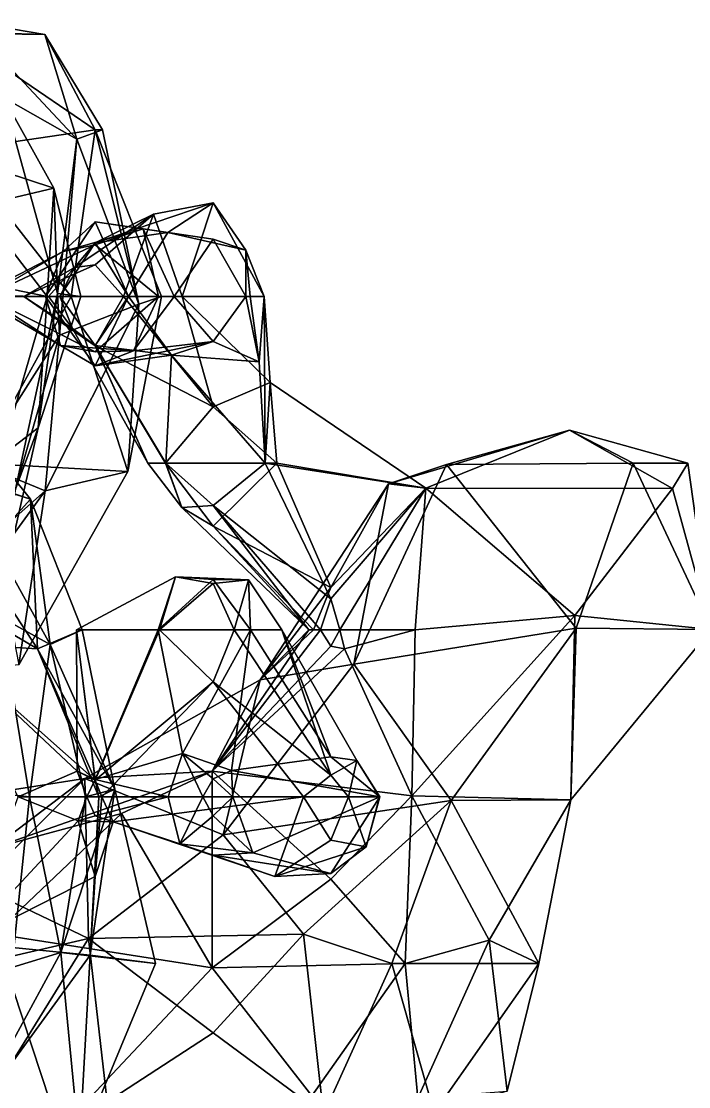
# Model space of a CAD drawing. Extents: x 290095 to 295679, y 4553756 to 4561441.
# Drawn here: x 291777.2 to 291848.5, y 4554154.2 to 4554268 of the extents above; entities that cross this region are included whole.
import ezdxf

# ---------------------------------------------------------------- set-up
doc = ezdxf.new("R2010")
doc.units = 0
doc.layers.add('Au_ppm_Pref_-_0_5', color=7, linetype='CONTINUOUS')

msp = doc.modelspace()

# ---------------------------------------------------------------- linework, layer by layer
at = {"layer": 'Au_ppm_Pref_-_0_5'}
for points in [[(291759.66, 4554267.19, 1787.76), (291779.72, 4554266.62, 1787.74), (291771.34, 4554268.03, 1794.1)], [(291775.31, 4554259.9, 1800.48), (291771.34, 4554268.03, 1794.1), (291783.14, 4554255.43, 1793.65)], [(291783.14, 4554255.43, 1793.65), (291771.34, 4554268.03, 1794.1), (291779.72, 4554266.62, 1787.74)], [(291779.72, 4554266.62, 1787.74), (291759.66, 4554267.19, 1787.76), (291769.92, 4554266.77, 1783.07)], [(291785.12, 4554256.43, 1781.8), (291779.72, 4554266.62, 1787.74), (291769.92, 4554266.77, 1783.07)], [(291785.12, 4554256.43, 1781.8), (291769.92, 4554266.77, 1783.07), (291770.3, 4554254.25, 1776.52)], [(291785.12, 4554256.43, 1781.8), (291785.89, 4554256.43, 1787.74), (291779.72, 4554266.62, 1787.74)], [(291783.14, 4554255.43, 1793.65), (291779.72, 4554266.62, 1787.74), (291785.89, 4554256.43, 1787.74)], [(291780.71, 4554250.2, 1805.55), (291759.55, 4554257.16, 1805.72), (291775.31, 4554259.9, 1800.48)], [(291781.08, 4554238.93, 1799.67), (291780.71, 4554250.2, 1805.55), (291775.31, 4554259.9, 1800.48)], [(291781.08, 4554238.93, 1799.67), (291775.31, 4554259.9, 1800.48), (291783.14, 4554255.43, 1793.65)], [(291780.71, 4554250.2, 1805.55), (291772.52, 4554248.26, 1808.77), (291759.55, 4554257.16, 1805.72)], [(291785.12, 4554256.43, 1781.8), (291770.3, 4554254.25, 1776.52), (291782.54, 4554238.61, 1777.07)], [(291785.12, 4554256.43, 1781.8), (291782.54, 4554238.61, 1777.07), (291792.21, 4554238.61, 1781.8)], [(291783.14, 4554255.43, 1793.65), (291785.89, 4554256.43, 1787.74), (291789.77, 4554237.8, 1788.05)], [(291785.12, 4554256.43, 1781.8), (291792.21, 4554238.61, 1781.8), (291789.77, 4554237.8, 1788.05)], [(291785.12, 4554256.43, 1781.8), (291789.77, 4554237.8, 1788.05), (291785.89, 4554256.43, 1787.74)], [(291783.14, 4554255.43, 1793.65), (291781.29, 4554234.47, 1793.68), (291781.08, 4554238.93, 1799.67)], [(291789.77, 4554237.8, 1788.05), (291781.29, 4554234.47, 1793.68), (291783.14, 4554255.43, 1793.65)], [(291762.02, 4554238.76, 1773.79), (291782.54, 4554238.61, 1777.07), (291770.3, 4554254.25, 1776.52)], [(291780.71, 4554250.2, 1805.55), (291779.97, 4554238.61, 1809.07), (291772.52, 4554248.26, 1808.77)], [(291780.71, 4554250.2, 1805.55), (291783.59, 4554238.61, 1805.55), (291779.97, 4554238.61, 1809.07)], [(291783.59, 4554238.61, 1805.55), (291780.71, 4554250.2, 1805.55), (291781.08, 4554238.93, 1799.67)], [(291772.52, 4554248.26, 1808.77), (291779.97, 4554238.61, 1809.07), (291762.63, 4554242.18, 1812.23)], [(291785.12, 4554244.36, 1880.85), (291792.88, 4554245.46, 1876.83), (291797.72, 4554248.63, 1880.16)], [(291785.12, 4554244.36, 1880.85), (291797.72, 4554248.63, 1880.16), (291791.35, 4554247.43, 1882.77)], [(291794.41, 4554238.61, 1882.77), (291791.35, 4554247.43, 1882.77), (291797.72, 4554248.63, 1880.16)], [(291792.88, 4554245.46, 1876.83), (291801.23, 4554243.58, 1876.83), (291797.72, 4554248.63, 1880.16)], [(291794.41, 4554238.61, 1882.77), (291797.72, 4554248.63, 1880.16), (291803.18, 4554238.61, 1879.4)], [(291803.18, 4554238.61, 1879.4), (291797.72, 4554248.63, 1880.16), (291801.23, 4554243.58, 1876.83)], [(291782.92, 4554241.72, 1882.77), (291791.35, 4554247.43, 1882.77), (291785.12, 4554242, 1883.9)], [(291791.35, 4554247.43, 1882.77), (291782.92, 4554241.72, 1882.77), (291785.12, 4554244.36, 1880.85)], [(291788.15, 4554238.61, 1884.2), (291785.12, 4554242, 1883.9), (291791.35, 4554247.43, 1882.77)], [(291788.15, 4554238.61, 1884.2), (291791.35, 4554247.43, 1882.77), (291794.41, 4554238.61, 1882.77)], [(291788.67, 4554238.61, 1876.83), (291779.79, 4554238.61, 1873.4), (291785.12, 4554246.61, 1873.55)], [(291785.12, 4554246.61, 1873.55), (291779.79, 4554238.61, 1873.4), (291781.7, 4554243.44, 1870.89)], [(291785.12, 4554246.61, 1873.55), (291781.7, 4554243.44, 1870.89), (291790.24, 4554245.86, 1870.89)], [(291797.72, 4554244.75, 1874.78), (291792.88, 4554245.46, 1876.83), (291785.12, 4554246.61, 1873.55)], [(291797.72, 4554244.75, 1874.78), (291785.12, 4554246.61, 1873.55), (291790.24, 4554245.86, 1870.89)], [(291788.67, 4554238.61, 1876.83), (291785.12, 4554246.61, 1873.55), (291792.88, 4554245.46, 1876.83)], [(291790.24, 4554245.86, 1870.89), (291781.7, 4554243.44, 1870.89), (291785.12, 4554244.13, 1869.05)], [(291791.89, 4554238.61, 1867.69), (291790.24, 4554245.86, 1870.89), (291785.12, 4554244.13, 1869.05)], [(291785.12, 4554244.36, 1880.85), (291788.67, 4554238.61, 1876.83), (291792.88, 4554245.46, 1876.83)], [(291791.89, 4554238.61, 1867.69), (291793.56, 4554238.61, 1870.89), (291790.24, 4554245.86, 1870.89)], [(291797.72, 4554244.75, 1874.78), (291790.24, 4554245.86, 1870.89), (291793.56, 4554238.61, 1870.89)], [(291801.23, 4554243.58, 1876.83), (291792.88, 4554245.46, 1876.83), (291797.72, 4554244.75, 1874.78)], [(291791.89, 4554238.61, 1867.69), (291785.12, 4554244.13, 1869.05), (291773.32, 4554238.61, 1865.33)], [(291773.32, 4554238.61, 1865.33), (291785.12, 4554244.13, 1869.05), (291781.7, 4554243.44, 1870.89)], [(291782.92, 4554241.72, 1882.77), (291781.34, 4554238.61, 1880.99), (291785.12, 4554244.36, 1880.85)], [(291785.12, 4554244.36, 1880.85), (291781.34, 4554238.61, 1880.99), (291788.67, 4554238.61, 1876.83)], [(291797.72, 4554244.75, 1874.78), (291793.56, 4554238.61, 1870.89), (291801.22, 4554238.61, 1875.17)], [(291801.23, 4554243.58, 1876.83), (291797.72, 4554244.75, 1874.78), (291801.22, 4554238.61, 1875.17)], [(291772.4, 4554238.61, 1870.89), (291781.7, 4554243.44, 1870.89), (291779.79, 4554238.61, 1873.4)], [(291772.4, 4554238.61, 1870.89), (291773.32, 4554238.61, 1865.33), (291781.7, 4554243.44, 1870.89)], [(291801.67, 4554238.61, 1876.83), (291801.23, 4554243.58, 1876.83), (291801.22, 4554238.61, 1875.17)], [(291803.18, 4554238.61, 1879.4), (291801.23, 4554243.58, 1876.83), (291801.67, 4554238.61, 1876.83)], [(291779.97, 4554238.61, 1809.07), (291775.04, 4554221.53, 1811.67), (291762.63, 4554242.18, 1812.23)], [(291788.15, 4554238.61, 1884.2), (291777.5, 4554238.61, 1886.36), (291785.12, 4554242, 1883.9)], [(291782.92, 4554241.72, 1882.77), (291785.12, 4554242, 1883.9), (291777.5, 4554238.61, 1886.36)], [(291780.14, 4554238.61, 1882.77), (291782.92, 4554241.72, 1882.77), (291777.5, 4554238.61, 1886.36)], [(291782.92, 4554241.72, 1882.77), (291780.14, 4554238.61, 1882.77), (291781.34, 4554238.61, 1880.99)], [(291782.54, 4554238.61, 1777.07), (291762.02, 4554238.76, 1773.79), (291772.7, 4554220.79, 1775.78)], [(291781.41, 4554233.38, 1870.89), (291772.4, 4554238.61, 1870.89), (291779.79, 4554238.61, 1873.4)], [(291781.41, 4554233.38, 1870.89), (291773.32, 4554238.61, 1865.33), (291772.4, 4554238.61, 1870.89)], [(291788.59, 4554219.91, 1781.5), (291782.54, 4554238.61, 1777.07), (291772.7, 4554220.79, 1775.78)], [(291791.89, 4554238.61, 1867.69), (291773.32, 4554238.61, 1865.33), (291785.12, 4554232.71, 1868.92)], [(291781.41, 4554233.38, 1870.89), (291785.12, 4554232.71, 1868.92), (291773.32, 4554238.61, 1865.33)], [(291779.02, 4554224.58, 1805.55), (291775.04, 4554221.53, 1811.67), (291779.97, 4554238.61, 1809.07)], [(291776.6, 4554218.02, 1799.29), (291779.02, 4554224.58, 1805.55), (291781.08, 4554238.93, 1799.67)], [(291781.08, 4554238.93, 1799.67), (291781.29, 4554234.47, 1793.68), (291776.6, 4554218.02, 1799.29)], [(291788.15, 4554238.61, 1884.2), (291785.12, 4554233.35, 1884.52), (291777.5, 4554238.61, 1886.36)], [(291782.7, 4554235.19, 1882.77), (291780.14, 4554238.61, 1882.77), (291777.5, 4554238.61, 1886.36)], [(291782.7, 4554235.19, 1882.77), (291777.5, 4554238.61, 1886.36), (291785.12, 4554233.35, 1884.52)], [(291779.02, 4554224.58, 1805.55), (291783.59, 4554238.61, 1805.55), (291781.08, 4554238.93, 1799.67)], [(291779.02, 4554224.58, 1805.55), (291779.97, 4554238.61, 1809.07), (291783.59, 4554238.61, 1805.55)], [(291788.67, 4554238.61, 1876.83), (291785.12, 4554231.22, 1873.35), (291779.79, 4554238.61, 1873.4)], [(291785.12, 4554231.22, 1873.35), (291781.41, 4554233.38, 1870.89), (291779.79, 4554238.61, 1873.4)], [(291780.14, 4554238.61, 1882.77), (291782.7, 4554235.19, 1882.77), (291781.34, 4554238.61, 1880.99)], [(291782.7, 4554235.19, 1882.77), (291785.12, 4554233.38, 1881.02), (291781.34, 4554238.61, 1880.99)], [(291785.12, 4554233.38, 1881.02), (291788.67, 4554238.61, 1876.83), (291781.34, 4554238.61, 1880.99)], [(291782.54, 4554238.61, 1777.07), (291788.59, 4554219.91, 1781.5), (291792.21, 4554238.61, 1781.8)], [(291797.72, 4554226.82, 1884.77), (291785.12, 4554233.35, 1884.52), (291788.15, 4554238.61, 1884.2)], [(291791.89, 4554238.61, 1867.69), (291785.12, 4554232.71, 1868.92), (291789.22, 4554232.81, 1870.89)], [(291785.12, 4554233.38, 1881.02), (291793.28, 4554232.34, 1876.83), (291788.67, 4554238.61, 1876.83)], [(291788.67, 4554238.61, 1876.83), (291793.28, 4554232.34, 1876.83), (291785.12, 4554231.22, 1873.35)], [(291797.72, 4554226.82, 1884.77), (291788.15, 4554238.61, 1884.2), (291794.41, 4554238.61, 1882.77)], [(291788.59, 4554219.91, 1781.5), (291789.77, 4554237.8, 1788.05), (291792.21, 4554238.61, 1781.8)], [(291791.89, 4554238.61, 1867.69), (291789.22, 4554232.81, 1870.89), (291793.56, 4554238.61, 1870.89)], [(291797.72, 4554233.8, 1875.22), (291793.56, 4554238.61, 1870.89), (291789.22, 4554232.81, 1870.89)], [(291797.72, 4554233.8, 1875.22), (291801.22, 4554238.61, 1875.17), (291793.56, 4554238.61, 1870.89)], [(291797.72, 4554226.82, 1884.77), (291794.41, 4554238.61, 1882.77), (291803.83, 4554229.44, 1882.77)], [(291803.83, 4554229.44, 1882.77), (291794.41, 4554238.61, 1882.77), (291803.18, 4554238.61, 1879.4)], [(291802.65, 4554231.63, 1876.83), (291801.22, 4554238.61, 1875.17), (291797.72, 4554233.8, 1875.22)], [(291802.65, 4554231.63, 1876.83), (291801.67, 4554238.61, 1876.83), (291801.22, 4554238.61, 1875.17)], [(291802.65, 4554231.63, 1876.83), (291803.18, 4554238.61, 1879.4), (291801.67, 4554238.61, 1876.83)], [(291803.29, 4554220.79, 1880.14), (291803.18, 4554238.61, 1879.4), (291802.65, 4554231.63, 1876.83)], [(291803.29, 4554220.79, 1880.14), (291803.83, 4554229.44, 1882.77), (291803.18, 4554238.61, 1879.4)], [(291781.29, 4554234.47, 1793.68), (291789.77, 4554237.8, 1788.05), (291779.77, 4554217.85, 1788.55)], [(291788.59, 4554219.91, 1781.5), (291779.77, 4554217.85, 1788.55), (291789.77, 4554237.8, 1788.05)], [(291790.75, 4554220.79, 1882.77), (291782.7, 4554235.19, 1882.77), (291785.12, 4554233.35, 1884.52)], [(291790.75, 4554220.79, 1882.77), (291785.12, 4554233.38, 1881.02), (291782.7, 4554235.19, 1882.77)], [(291781.29, 4554234.47, 1793.68), (291772.58, 4554220.79, 1793.68), (291776.6, 4554218.02, 1799.29)], [(291781.29, 4554234.47, 1793.68), (291779.77, 4554217.85, 1788.55), (291772.58, 4554220.79, 1793.68)], [(291797.72, 4554233.8, 1875.22), (291789.22, 4554232.81, 1870.89), (291785.12, 4554231.22, 1873.35)], [(291797.72, 4554233.8, 1875.22), (291785.12, 4554231.22, 1873.35), (291793.28, 4554232.34, 1876.83)], [(291802.65, 4554231.63, 1876.83), (291797.72, 4554233.8, 1875.22), (291793.28, 4554232.34, 1876.83)], [(291785.12, 4554231.22, 1873.35), (291789.22, 4554232.81, 1870.89), (291781.41, 4554233.38, 1870.89)], [(291789.22, 4554232.81, 1870.89), (291785.12, 4554232.71, 1868.92), (291781.41, 4554233.38, 1870.89)], [(291792.67, 4554220.79, 1880.39), (291793.28, 4554232.34, 1876.83), (291785.12, 4554233.38, 1881.02)], [(291790.75, 4554220.79, 1882.77), (291792.67, 4554220.79, 1880.39), (291785.12, 4554233.38, 1881.02)], [(291797.72, 4554226.82, 1884.77), (291792.64, 4554220.79, 1885.16), (291785.12, 4554233.35, 1884.52)], [(291790.75, 4554220.79, 1882.77), (291785.12, 4554233.35, 1884.52), (291792.64, 4554220.79, 1885.16)], [(291803.29, 4554220.79, 1880.14), (291793.28, 4554232.34, 1876.83), (291792.67, 4554220.79, 1880.39)], [(291803.29, 4554220.79, 1880.14), (291802.65, 4554231.63, 1876.83), (291793.28, 4554232.34, 1876.83)], [(291766.7, 4554220.79, 1832.51), (291767.03, 4554230.85, 1829.31), (291778.19, 4554216.95, 1829.31)], [(291778.19, 4554216.95, 1829.31), (291767.03, 4554230.85, 1829.31), (291770.33, 4554219.45, 1823.58)], [(291797.72, 4554226.82, 1884.77), (291803.83, 4554229.44, 1882.77), (291804.54, 4554220.79, 1885.98)], [(291820.45, 4554218.13, 1883.16), (291803.83, 4554229.44, 1882.77), (291803.29, 4554220.79, 1880.14)], [(291820.45, 4554218.13, 1883.16), (291804.54, 4554220.79, 1885.98), (291803.83, 4554229.44, 1882.77)], [(291797.72, 4554226.82, 1884.77), (291804.54, 4554220.79, 1885.98), (291792.64, 4554220.79, 1885.16)], [(291773.82, 4554201.75, 1805.51), (291775.04, 4554221.53, 1811.67), (291779.02, 4554224.58, 1805.55)], [(291779.02, 4554224.58, 1805.55), (291776.6, 4554218.02, 1799.29), (291773.82, 4554201.75, 1805.51)], [(291820.45, 4554218.13, 1883.16), (291835.8, 4554224.35, 1888.7), (291816.46, 4554218.59, 1888.71)], [(291816.46, 4554218.59, 1888.71), (291835.8, 4554224.35, 1888.7), (291822.66, 4554220.66, 1894.59)], [(291820.45, 4554218.13, 1883.16), (291846.81, 4554218.1, 1884.28), (291835.8, 4554224.35, 1888.7)], [(291842.6, 4554220.79, 1892.05), (291822.66, 4554220.66, 1894.59), (291835.8, 4554224.35, 1888.7)], [(291842.6, 4554220.79, 1892.05), (291835.8, 4554224.35, 1888.7), (291848.46, 4554220.79, 1888.71)], [(291846.81, 4554218.1, 1884.28), (291848.46, 4554220.79, 1888.71), (291835.8, 4554224.35, 1888.7)], [(291772.52, 4554210.74, 1831.9), (291766.7, 4554220.79, 1832.51), (291778.19, 4554216.95, 1829.31)], [(291772.58, 4554220.79, 1793.68), (291779.77, 4554217.85, 1788.55), (291766.98, 4554206.56, 1792.3)], [(291788.59, 4554219.91, 1781.5), (291772.7, 4554220.79, 1775.78), (291776.94, 4554199.27, 1781.77)], [(291788.59, 4554219.91, 1781.5), (291776.94, 4554199.27, 1781.77), (291779.77, 4554217.85, 1788.55)], [(291794.38, 4554216.08, 1882.77), (291790.75, 4554220.79, 1882.77), (291792.64, 4554220.79, 1885.16)], [(291794.38, 4554216.08, 1882.77), (291792.67, 4554220.79, 1880.39), (291790.75, 4554220.79, 1882.77)], [(291794.38, 4554216.08, 1882.77), (291792.64, 4554220.79, 1885.16), (291797.72, 4554214.09, 1885)], [(291797.72, 4554214.09, 1885), (291792.64, 4554220.79, 1885.16), (291804.54, 4554220.79, 1885.98)], [(291794.38, 4554216.08, 1882.77), (291797.72, 4554216.29, 1881.27), (291792.67, 4554220.79, 1880.39)], [(291803.29, 4554220.79, 1880.14), (291792.67, 4554220.79, 1880.39), (291797.72, 4554216.29, 1881.27)], [(291797.72, 4554214.09, 1885), (291804.54, 4554220.79, 1885.98), (291810.31, 4554207.53, 1884.29)], [(291810.31, 4554206.31, 1881.65), (291803.29, 4554220.79, 1880.14), (291797.72, 4554216.29, 1881.27)], [(291820.45, 4554218.13, 1883.16), (291803.29, 4554220.79, 1880.14), (291810.31, 4554206.31, 1881.65)], [(291820.45, 4554218.13, 1883.16), (291810.31, 4554207.53, 1884.29), (291804.54, 4554220.79, 1885.98)], [(291812.75, 4554199.31, 1892.28), (291816.46, 4554218.59, 1888.71), (291822.66, 4554220.66, 1894.59)], [(291812.75, 4554199.31, 1892.28), (291822.66, 4554220.66, 1894.59), (291836.53, 4554203.19, 1895.11)], [(291822.66, 4554220.66, 1894.59), (291842.6, 4554220.79, 1892.05), (291836.53, 4554203.19, 1895.11)], [(291836.53, 4554203.19, 1895.11), (291842.6, 4554220.79, 1892.05), (291850.94, 4554203.03, 1889.03)], [(291842.6, 4554220.79, 1892.05), (291848.46, 4554220.79, 1888.71), (291850.94, 4554203.03, 1889.03)], [(291846.81, 4554218.1, 1884.28), (291850.94, 4554203.03, 1889.03), (291848.46, 4554220.79, 1888.71)], [(291770.33, 4554219.45, 1823.58), (291774.97, 4554204.39, 1818), (291780.32, 4554201.41, 1824.19)], [(291778.19, 4554216.95, 1829.31), (291770.33, 4554219.45, 1823.58), (291780.32, 4554201.41, 1824.19)], [(291766.98, 4554206.56, 1792.3), (291779.77, 4554217.85, 1788.55), (291765.39, 4554198.09, 1788.6)], [(291779.77, 4554217.85, 1788.55), (291776.94, 4554199.27, 1781.77), (291765.39, 4554198.09, 1788.6)], [(291802.75, 4554197.64, 1887.75), (291816.46, 4554218.59, 1888.71), (291812.75, 4554199.31, 1892.28)], [(291802.75, 4554197.64, 1887.75), (291810.31, 4554207.53, 1884.29), (291816.46, 4554218.59, 1888.71)], [(291820.45, 4554218.13, 1883.16), (291816.46, 4554218.59, 1888.71), (291810.31, 4554207.53, 1884.29)], [(291820.45, 4554218.13, 1883.16), (291810.31, 4554206.31, 1881.65), (291811.25, 4554202.98, 1882.32)], [(291820.45, 4554218.13, 1883.16), (291811.25, 4554202.98, 1882.32), (291819.3, 4554202.98, 1882.77)], [(291820.45, 4554218.13, 1883.16), (291819.3, 4554202.98, 1882.77), (291836.37, 4554204.53, 1884.36)], [(291820.45, 4554218.13, 1883.16), (291836.37, 4554204.53, 1884.36), (291846.81, 4554218.1, 1884.28)], [(291836.37, 4554204.53, 1884.36), (291850.94, 4554203.03, 1889.03), (291846.81, 4554218.1, 1884.28)], [(291778.94, 4554200.98, 1834.55), (291772.52, 4554210.74, 1831.9), (291778.19, 4554216.95, 1829.31)], [(291778.94, 4554200.98, 1834.55), (291778.19, 4554216.95, 1829.31), (291783.73, 4554202.98, 1829.31)], [(291783.73, 4554202.98, 1829.31), (291778.19, 4554216.95, 1829.31), (291780.32, 4554201.41, 1824.19)], [(291807.93, 4554202.98, 1882.77), (291797.72, 4554216.29, 1881.27), (291794.38, 4554216.08, 1882.77)], [(291807.93, 4554202.98, 1882.77), (291794.38, 4554216.08, 1882.77), (291797.72, 4554214.09, 1885)], [(291807.93, 4554202.98, 1882.77), (291809.19, 4554202.98, 1882.24), (291797.72, 4554216.29, 1881.27)], [(291810.31, 4554206.31, 1881.65), (291797.72, 4554216.29, 1881.27), (291809.19, 4554202.98, 1882.24)], [(291807.93, 4554202.98, 1882.77), (291797.72, 4554214.09, 1885), (291808.44, 4554202.98, 1883.65)], [(291797.72, 4554214.09, 1885), (291810.31, 4554207.53, 1884.29), (291808.44, 4554202.98, 1883.65)], [(291778.94, 4554200.98, 1834.55), (291762.43, 4554210.66, 1836.63), (291772.52, 4554210.74, 1831.9)], [(291762.43, 4554210.66, 1836.63), (291778.94, 4554200.98, 1834.55), (291768.57, 4554201.57, 1840.17)], [(291783.13, 4554202.98, 1841.19), (291793.69, 4554208.67, 1841.19), (291791.84, 4554202.98, 1843.96)], [(291793.69, 4554208.67, 1841.19), (291783.13, 4554202.98, 1841.19), (291791.97, 4554202.98, 1838.48)], [(291793.69, 4554208.67, 1841.19), (291797.72, 4554208.38, 1842.99), (291791.84, 4554202.98, 1843.96)], [(291801.71, 4554202.98, 1843.07), (291791.84, 4554202.98, 1843.96), (291797.72, 4554208.38, 1842.99)], [(291793.69, 4554208.67, 1841.19), (291791.97, 4554202.98, 1838.48), (291797.72, 4554207.96, 1839.53)], [(291793.69, 4554208.67, 1841.19), (291801.51, 4554208.35, 1841.19), (291797.72, 4554208.38, 1842.99)], [(291801.51, 4554208.35, 1841.19), (291793.69, 4554208.67, 1841.19), (291797.72, 4554207.96, 1839.53)], [(291801.51, 4554208.35, 1841.19), (291801.71, 4554202.98, 1843.07), (291797.72, 4554208.38, 1842.99)], [(291797.72, 4554207.96, 1839.53), (291791.97, 4554202.98, 1838.48), (291799.98, 4554202.98, 1840.12)], [(291801.51, 4554208.35, 1841.19), (291797.72, 4554207.96, 1839.53), (291799.98, 4554202.98, 1840.12)], [(291805.06, 4554202.98, 1841.19), (291801.51, 4554208.35, 1841.19), (291799.98, 4554202.98, 1840.12)], [(291801.51, 4554208.35, 1841.19), (291805.06, 4554202.98, 1841.19), (291801.71, 4554202.98, 1843.07)], [(291802.75, 4554197.64, 1887.75), (291808.44, 4554202.98, 1883.65), (291810.31, 4554207.53, 1884.29)], [(291810.31, 4554206.31, 1881.65), (291809.19, 4554202.98, 1882.24), (291811.25, 4554202.98, 1882.32)], [(291778.08, 4554185.16, 1818.6), (291774.97, 4554204.39, 1818), (291772.29, 4554185.78, 1811.54)], [(291778.08, 4554185.16, 1818.6), (291780.32, 4554201.41, 1824.19), (291774.97, 4554204.39, 1818)], [(291818.96, 4554185.27, 1884.67), (291835.96, 4554184.82, 1888.68), (291836.37, 4554204.53, 1884.36)], [(291818.96, 4554185.27, 1884.67), (291836.37, 4554204.53, 1884.36), (291819.3, 4554202.98, 1882.77)], [(291836.37, 4554204.53, 1884.36), (291835.96, 4554184.82, 1888.68), (291850.94, 4554203.03, 1889.03)], [(291783.73, 4554202.98, 1829.31), (291787.22, 4554185.96, 1829.18), (291778.94, 4554200.98, 1834.55)], [(291780.32, 4554201.41, 1824.19), (291787.22, 4554185.96, 1829.18), (291783.73, 4554202.98, 1829.31)], [(291783.13, 4554202.98, 1841.19), (291791.84, 4554202.98, 1843.96), (291785.12, 4554187, 1841.81)], [(291783.13, 4554202.98, 1841.19), (291785.12, 4554187, 1841.81), (291783.18, 4554187.89, 1841.19)], [(291783.13, 4554202.98, 1841.19), (291783.18, 4554187.89, 1841.19), (291785.12, 4554186.93, 1840.6)], [(291783.13, 4554202.98, 1841.19), (291785.12, 4554186.93, 1840.6), (291791.97, 4554202.98, 1838.48)], [(291791.84, 4554202.98, 1843.96), (291794.45, 4554189.78, 1847.13), (291785.12, 4554187, 1841.81)], [(291797.72, 4554197.44, 1839.34), (291791.97, 4554202.98, 1838.48), (291785.12, 4554186.93, 1840.6)], [(291801.71, 4554202.98, 1843.07), (291794.45, 4554189.78, 1847.13), (291791.84, 4554202.98, 1843.96)], [(291799.98, 4554202.98, 1840.12), (291791.97, 4554202.98, 1838.48), (291797.72, 4554197.44, 1839.34)], [(291801.71, 4554202.98, 1843.07), (291799.69, 4554187.95, 1847.13), (291794.45, 4554189.78, 1847.13)], [(291802.75, 4554197.64, 1887.75), (291797.6, 4554187.89, 1881.85), (291807.93, 4554202.98, 1882.77)], [(291809.19, 4554202.98, 1882.24), (291797.6, 4554187.89, 1881.85), (291810.31, 4554201.26, 1882.19)], [(291807.93, 4554202.98, 1882.77), (291797.6, 4554187.89, 1881.85), (291809.19, 4554202.98, 1882.24)], [(291797.72, 4554197.44, 1839.34), (291810.31, 4554187.46, 1840.42), (291799.98, 4554202.98, 1840.12)], [(291801.71, 4554202.98, 1843.07), (291810.31, 4554189.41, 1842.61), (291799.69, 4554187.95, 1847.13)], [(291805.06, 4554202.98, 1841.19), (291799.98, 4554202.98, 1840.12), (291810.31, 4554187.46, 1840.42)], [(291805.06, 4554202.98, 1841.19), (291810.31, 4554189.41, 1842.61), (291801.71, 4554202.98, 1843.07)], [(291802.75, 4554197.64, 1887.75), (291807.93, 4554202.98, 1882.77), (291808.44, 4554202.98, 1883.65)], [(291805.06, 4554202.98, 1841.19), (291813.06, 4554189.04, 1841.19), (291810.31, 4554189.41, 1842.61)], [(291805.06, 4554202.98, 1841.19), (291810.31, 4554187.46, 1840.42), (291813.06, 4554189.04, 1841.19)], [(291811.25, 4554202.98, 1882.32), (291809.19, 4554202.98, 1882.24), (291810.31, 4554201.26, 1882.19)], [(291811.75, 4554200.95, 1882.77), (291811.25, 4554202.98, 1882.32), (291810.31, 4554201.26, 1882.19)], [(291811.75, 4554200.95, 1882.77), (291819.3, 4554202.98, 1882.77), (291811.25, 4554202.98, 1882.32)], [(291818.96, 4554185.27, 1884.67), (291819.3, 4554202.98, 1882.77), (291811.75, 4554200.95, 1882.77)], [(291812.75, 4554199.31, 1892.28), (291836.53, 4554203.19, 1895.11), (291823.15, 4554184.77, 1894.74)], [(291836.53, 4554203.19, 1895.11), (291835.96, 4554184.82, 1888.68), (291823.15, 4554184.77, 1894.74)], [(291836.53, 4554203.19, 1895.11), (291850.94, 4554203.03, 1889.03), (291835.96, 4554184.82, 1888.68)], [(291776.9, 4554185.16, 1841.19), (291768.57, 4554201.57, 1840.17), (291783.18, 4554187.89, 1841.19)], [(291768.57, 4554201.57, 1840.17), (291778.94, 4554200.98, 1834.55), (291785.12, 4554186.93, 1840.6)], [(291768.57, 4554201.57, 1840.17), (291785.12, 4554186.93, 1840.6), (291783.18, 4554187.89, 1841.19)], [(291778.08, 4554185.16, 1818.6), (291784.09, 4554185.16, 1823.37), (291780.32, 4554201.41, 1824.19)], [(291785.5, 4554185.16, 1835.25), (291785.12, 4554186.93, 1840.6), (291778.94, 4554200.98, 1834.55)], [(291785.5, 4554185.16, 1835.25), (291778.94, 4554200.98, 1834.55), (291787.22, 4554185.96, 1829.18)], [(291784.09, 4554185.16, 1823.37), (291787.22, 4554185.96, 1829.18), (291780.32, 4554201.41, 1824.19)], [(291811.75, 4554200.95, 1882.77), (291810.31, 4554201.26, 1882.19), (291797.6, 4554187.89, 1881.85)], [(291797.6, 4554187.89, 1881.85), (291818.96, 4554185.27, 1884.67), (291811.75, 4554200.95, 1882.77)], [(291798.78, 4554181.08, 1893.83), (291812.75, 4554199.31, 1892.28), (291823.15, 4554184.77, 1894.74)], [(291798.78, 4554181.08, 1893.83), (291802.75, 4554197.64, 1887.75), (291812.75, 4554199.31, 1892.28)], [(291798.78, 4554181.08, 1893.83), (291783.99, 4554187.11, 1888.8), (291802.75, 4554197.64, 1887.75)], [(291802.75, 4554197.64, 1887.75), (291783.99, 4554187.11, 1888.8), (291797.6, 4554187.89, 1881.85)], [(291797.72, 4554197.44, 1839.34), (291785.12, 4554186.93, 1840.6), (291785.82, 4554185.16, 1840.86)], [(291797.72, 4554197.44, 1839.34), (291785.82, 4554185.16, 1840.86), (291807.37, 4554185.16, 1839.8)], [(291797.72, 4554197.44, 1839.34), (291807.37, 4554185.16, 1839.8), (291810.31, 4554187.46, 1840.42)], [(291792.92, 4554185.16, 1847.13), (291785.12, 4554187, 1841.81), (291794.45, 4554189.78, 1847.13)], [(291792.92, 4554185.16, 1847.13), (291794.45, 4554189.78, 1847.13), (291796.61, 4554185.16, 1847.65)], [(291794.45, 4554189.78, 1847.13), (291797.72, 4554187.07, 1847.77), (291796.61, 4554185.16, 1847.65)], [(291794.45, 4554189.78, 1847.13), (291799.69, 4554187.95, 1847.13), (291797.72, 4554187.07, 1847.77)], [(291815.52, 4554185.16, 1846.21), (291799.69, 4554187.95, 1847.13), (291810.31, 4554189.41, 1842.61)], [(291813.06, 4554189.04, 1841.19), (291815.52, 4554185.16, 1846.21), (291810.31, 4554189.41, 1842.61)], [(291810.31, 4554187.46, 1840.42), (291812.18, 4554185.16, 1840.31), (291813.06, 4554189.04, 1841.19)], [(291815.48, 4554185.16, 1841.19), (291813.06, 4554189.04, 1841.19), (291812.18, 4554185.16, 1840.31)], [(291813.06, 4554189.04, 1841.19), (291815.48, 4554185.16, 1841.19), (291815.52, 4554185.16, 1846.21)], [(291783.99, 4554187.11, 1888.8), (291774.19, 4554179.66, 1883.81), (291797.6, 4554187.89, 1881.85)], [(291797.6, 4554187.89, 1881.85), (291774.19, 4554179.66, 1883.81), (291787.92, 4554183.37, 1878.74)], [(291784.21, 4554185.16, 1841.62), (291776.9, 4554185.16, 1841.19), (291783.18, 4554187.89, 1841.19)], [(291784.21, 4554185.16, 1841.62), (291783.18, 4554187.89, 1841.19), (291785.12, 4554187, 1841.81)], [(291787.92, 4554183.37, 1878.74), (291797.62, 4554166.87, 1876.52), (291797.6, 4554187.89, 1881.85)], [(291818.96, 4554185.27, 1884.67), (291797.6, 4554187.89, 1881.85), (291810.31, 4554176.34, 1879.77)], [(291797.6, 4554187.89, 1881.85), (291797.62, 4554166.87, 1876.52), (291810.31, 4554176.34, 1879.77)], [(291799.69, 4554187.95, 1847.13), (291799.82, 4554185.16, 1848.12), (291797.72, 4554187.07, 1847.77)], [(291799.69, 4554187.95, 1847.13), (291815.52, 4554185.16, 1846.21), (291799.82, 4554185.16, 1848.12)], [(291757.79, 4554183.01, 1888.9), (291783.99, 4554187.11, 1888.8), (291772.52, 4554175.66, 1891.48)], [(291757.79, 4554183.01, 1888.9), (291774.19, 4554179.66, 1883.81), (291783.99, 4554187.11, 1888.8)], [(291784.4, 4554170.01, 1896.07), (291772.52, 4554175.66, 1891.48), (291783.99, 4554187.11, 1888.8)], [(291784.4, 4554170.01, 1896.07), (291783.99, 4554187.11, 1888.8), (291798.78, 4554181.08, 1893.83)], [(291792.92, 4554185.16, 1847.13), (291784.21, 4554185.16, 1841.62), (291785.12, 4554187, 1841.81)], [(291785.5, 4554185.16, 1835.25), (291785.82, 4554185.16, 1840.86), (291785.12, 4554186.93, 1840.6)], [(291799.82, 4554185.16, 1848.12), (291796.61, 4554185.16, 1847.65), (291797.72, 4554187.07, 1847.77)], [(291807.37, 4554185.16, 1839.8), (291812.18, 4554185.16, 1840.31), (291810.31, 4554187.46, 1840.42)], [(291776.22, 4554166.92, 1816.77), (291778.08, 4554185.16, 1818.6), (291772.29, 4554185.78, 1811.54)], [(291791.55, 4554167.34, 1829.31), (291787.22, 4554185.96, 1829.18), (291781.46, 4554168.5, 1823.02)], [(291781.46, 4554168.5, 1823.02), (291787.22, 4554185.96, 1829.18), (291784.09, 4554185.16, 1823.37)], [(291784.56, 4554168.21, 1835.01), (291785.5, 4554185.16, 1835.25), (291787.22, 4554185.96, 1829.18)], [(291784.56, 4554168.21, 1835.01), (291787.22, 4554185.96, 1829.18), (291791.55, 4554167.34, 1829.31)], [(291776.9, 4554185.16, 1841.19), (291783.29, 4554182.57, 1841.19), (291771.16, 4554169.55, 1839.81)], [(291778.08, 4554185.16, 1818.6), (291776.22, 4554166.92, 1816.77), (291781.46, 4554168.5, 1823.02)], [(291784.21, 4554185.16, 1841.62), (291783.29, 4554182.57, 1841.19), (291776.9, 4554185.16, 1841.19)], [(291778.08, 4554185.16, 1818.6), (291781.46, 4554168.5, 1823.02), (291784.09, 4554185.16, 1823.37)], [(291784.21, 4554185.16, 1841.62), (291785.12, 4554183.1, 1841.88), (291783.29, 4554182.57, 1841.19)], [(291792.92, 4554185.16, 1847.13), (291785.12, 4554183.1, 1841.88), (291784.21, 4554185.16, 1841.62)], [(291785.5, 4554185.16, 1835.25), (291784.56, 4554168.21, 1835.01), (291785.12, 4554176.62, 1838.35)], [(291792.92, 4554185.16, 1847.13), (291794.15, 4554180.11, 1847.13), (291785.12, 4554183.1, 1841.88)], [(291785.5, 4554185.16, 1835.25), (291785.12, 4554176.62, 1838.35), (291785.82, 4554185.16, 1840.86)], [(291787.02, 4554182.46, 1841.19), (291785.82, 4554185.16, 1840.86), (291785.12, 4554176.62, 1838.35)], [(291787.02, 4554182.46, 1841.19), (291807.37, 4554185.16, 1839.8), (291785.82, 4554185.16, 1840.86)], [(291787.02, 4554182.46, 1841.19), (291804.3, 4554176.65, 1841.19), (291807.37, 4554185.16, 1839.8)], [(291792.92, 4554185.16, 1847.13), (291796.61, 4554185.16, 1847.65), (291794.15, 4554180.11, 1847.13)], [(291794.15, 4554180.11, 1847.13), (291796.61, 4554185.16, 1847.65), (291797.72, 4554183.11, 1847.81)], [(291797.72, 4554183.11, 1847.81), (291796.61, 4554185.16, 1847.65), (291799.82, 4554185.16, 1848.12)], [(291801.95, 4554179.17, 1847.13), (291797.72, 4554183.11, 1847.81), (291799.82, 4554185.16, 1848.12)], [(291798.78, 4554181.08, 1893.83), (291823.15, 4554184.77, 1894.74), (291807.36, 4554170.46, 1897.08)], [(291815.52, 4554185.16, 1846.21), (291801.95, 4554179.17, 1847.13), (291799.82, 4554185.16, 1848.12)], [(291810.31, 4554176.94, 1843.93), (291801.95, 4554179.17, 1847.13), (291815.52, 4554185.16, 1846.21)], [(291804.3, 4554176.65, 1841.19), (291810.31, 4554180.52, 1839.65), (291807.37, 4554185.16, 1839.8)], [(291807.36, 4554170.46, 1897.08), (291823.15, 4554184.77, 1894.74), (291816.81, 4554167.34, 1897.7)], [(291810.31, 4554180.52, 1839.65), (291812.18, 4554185.16, 1840.31), (291807.37, 4554185.16, 1839.8)], [(291818.96, 4554185.27, 1884.67), (291810.31, 4554176.34, 1879.77), (291818.25, 4554167.34, 1881.51)], [(291810.31, 4554176.94, 1843.93), (291815.52, 4554185.16, 1846.21), (291814.09, 4554179.82, 1841.19)], [(291810.31, 4554180.52, 1839.65), (291814.09, 4554179.82, 1841.19), (291812.18, 4554185.16, 1840.31)], [(291814.09, 4554179.82, 1841.19), (291815.48, 4554185.16, 1841.19), (291812.18, 4554185.16, 1840.31)], [(291815.48, 4554185.16, 1841.19), (291814.09, 4554179.82, 1841.19), (291815.52, 4554185.16, 1846.21)], [(291832.52, 4554167.34, 1894.02), (291816.81, 4554167.34, 1897.7), (291823.15, 4554184.77, 1894.74)], [(291818.96, 4554185.27, 1884.67), (291818.25, 4554167.34, 1881.51), (291827.22, 4554169.83, 1887.29)], [(291827.22, 4554169.83, 1887.29), (291835.96, 4554184.82, 1888.68), (291818.96, 4554185.27, 1884.67)], [(291832.52, 4554167.34, 1894.02), (291823.15, 4554184.77, 1894.74), (291835.96, 4554184.82, 1888.68)], [(291827.22, 4554169.83, 1887.29), (291832.52, 4554167.34, 1894.02), (291835.96, 4554184.82, 1888.68)], [(291774.19, 4554179.66, 1883.81), (291774.36, 4554170.51, 1876.22), (291787.92, 4554183.37, 1878.74)], [(291774.36, 4554170.51, 1876.22), (291797.62, 4554166.87, 1876.52), (291787.92, 4554183.37, 1878.74)], [(291771.16, 4554169.55, 1839.81), (291783.29, 4554182.57, 1841.19), (291785.12, 4554176.62, 1838.35)], [(291785.12, 4554183.1, 1841.88), (291787.02, 4554182.46, 1841.19), (291783.29, 4554182.57, 1841.19)], [(291783.29, 4554182.57, 1841.19), (291787.02, 4554182.46, 1841.19), (291785.12, 4554176.62, 1838.35)], [(291785.12, 4554183.1, 1841.88), (291794.15, 4554180.11, 1847.13), (291797.72, 4554178.9, 1845.05)], [(291785.12, 4554183.1, 1841.88), (291797.72, 4554178.9, 1845.05), (291787.02, 4554182.46, 1841.19)], [(291787.02, 4554182.46, 1841.19), (291797.72, 4554178.9, 1845.05), (291804.3, 4554176.65, 1841.19)], [(291794.15, 4554180.11, 1847.13), (291797.72, 4554183.11, 1847.81), (291801.95, 4554179.17, 1847.13)], [(291807.36, 4554170.46, 1897.08), (291784.4, 4554170.01, 1896.07), (291798.78, 4554181.08, 1893.83)], [(291794.15, 4554180.11, 1847.13), (291801.95, 4554179.17, 1847.13), (291797.72, 4554178.9, 1845.05)], [(291804.3, 4554176.65, 1841.19), (291814.09, 4554179.82, 1841.19), (291810.31, 4554180.52, 1839.65)], [(291797.72, 4554178.9, 1845.05), (291801.95, 4554179.17, 1847.13), (291810.31, 4554176.94, 1843.93)], [(291797.72, 4554178.9, 1845.05), (291810.31, 4554176.94, 1843.93), (291804.3, 4554176.65, 1841.19)], [(291804.3, 4554176.65, 1841.19), (291810.31, 4554176.94, 1843.93), (291814.09, 4554179.82, 1841.19)], [(291771.16, 4554169.55, 1839.81), (291785.12, 4554176.62, 1838.35), (291784.56, 4554168.21, 1835.01)], [(291765.27, 4554165.58, 1893.39), (291772.52, 4554175.66, 1891.48), (291784.4, 4554170.01, 1896.07)], [(291818.25, 4554167.34, 1881.51), (291810.31, 4554176.34, 1879.77), (291797.62, 4554166.87, 1876.52)], [(291781.29, 4554149.52, 1877.39), (291774.36, 4554170.51, 1876.22), (291760, 4554147.69, 1875.21)], [(291772.28, 4554150.5, 1893.86), (291765.27, 4554165.58, 1893.39), (291784.4, 4554170.01, 1896.07)], [(291772.28, 4554150.5, 1893.86), (291784.4, 4554170.01, 1896.07), (291786.38, 4554152.55, 1898.98)], [(291781.29, 4554149.52, 1877.39), (291797.62, 4554166.87, 1876.52), (291774.36, 4554170.51, 1876.22)], [(291784.4, 4554170.01, 1896.07), (291807.36, 4554170.46, 1897.08), (291797.72, 4554159.91, 1898.11)], [(291786.38, 4554152.55, 1898.98), (291784.4, 4554170.01, 1896.07), (291797.72, 4554159.91, 1898.11)], [(291797.72, 4554159.91, 1898.11), (291807.36, 4554170.46, 1897.08), (291809.5, 4554151.21, 1899.64)], [(291807.36, 4554170.46, 1897.08), (291816.81, 4554167.34, 1897.7), (291809.5, 4554151.21, 1899.64)], [(291827.22, 4554169.83, 1887.29), (291818.25, 4554167.34, 1881.51), (291819.58, 4554152.93, 1883.8)], [(291827.22, 4554169.83, 1887.29), (291819.58, 4554152.93, 1883.8), (291829.14, 4554153.69, 1888.71)], [(291827.22, 4554169.83, 1887.29), (291829.14, 4554153.69, 1888.71), (291832.52, 4554167.34, 1894.02)], [(291770.66, 4554149.11, 1834.52), (291771.16, 4554169.55, 1839.81), (291784.56, 4554168.21, 1835.01)], [(291770.66, 4554149.11, 1834.52), (291784.56, 4554168.21, 1835.01), (291783.44, 4554147.77, 1829.31)], [(291783.44, 4554147.77, 1829.31), (291781.46, 4554168.5, 1823.02), (291771.36, 4554149.99, 1823.64)], [(291771.36, 4554149.99, 1823.64), (291781.46, 4554168.5, 1823.02), (291776.22, 4554166.92, 1816.77)], [(291791.55, 4554167.34, 1829.31), (291781.46, 4554168.5, 1823.02), (291783.44, 4554147.77, 1829.31)], [(291784.56, 4554168.21, 1835.01), (291791.55, 4554167.34, 1829.31), (291783.44, 4554147.77, 1829.31)], [(291781.29, 4554149.52, 1877.39), (291808.28, 4554153.18, 1879.01), (291797.62, 4554166.87, 1876.52)], [(291808.28, 4554153.18, 1879.01), (291818.25, 4554167.34, 1881.51), (291797.62, 4554166.87, 1876.52)], [(291819.58, 4554152.93, 1883.8), (291818.25, 4554167.34, 1881.51), (291808.28, 4554153.18, 1879.01)], [(291821.33, 4554151.36, 1894.09), (291809.5, 4554151.21, 1899.64), (291816.81, 4554167.34, 1897.7)], [(291821.33, 4554151.36, 1894.09), (291816.81, 4554167.34, 1897.7), (291832.52, 4554167.34, 1894.02)], [(291829.14, 4554153.69, 1888.71), (291821.33, 4554151.36, 1894.09), (291832.52, 4554167.34, 1894.02)], [(291786.38, 4554152.55, 1898.98), (291797.72, 4554159.91, 1898.11), (291809.5, 4554151.21, 1899.64)]]:
    msp.add_3dface(points, dxfattribs=at)

doc.saveas('drawing.dxf')
